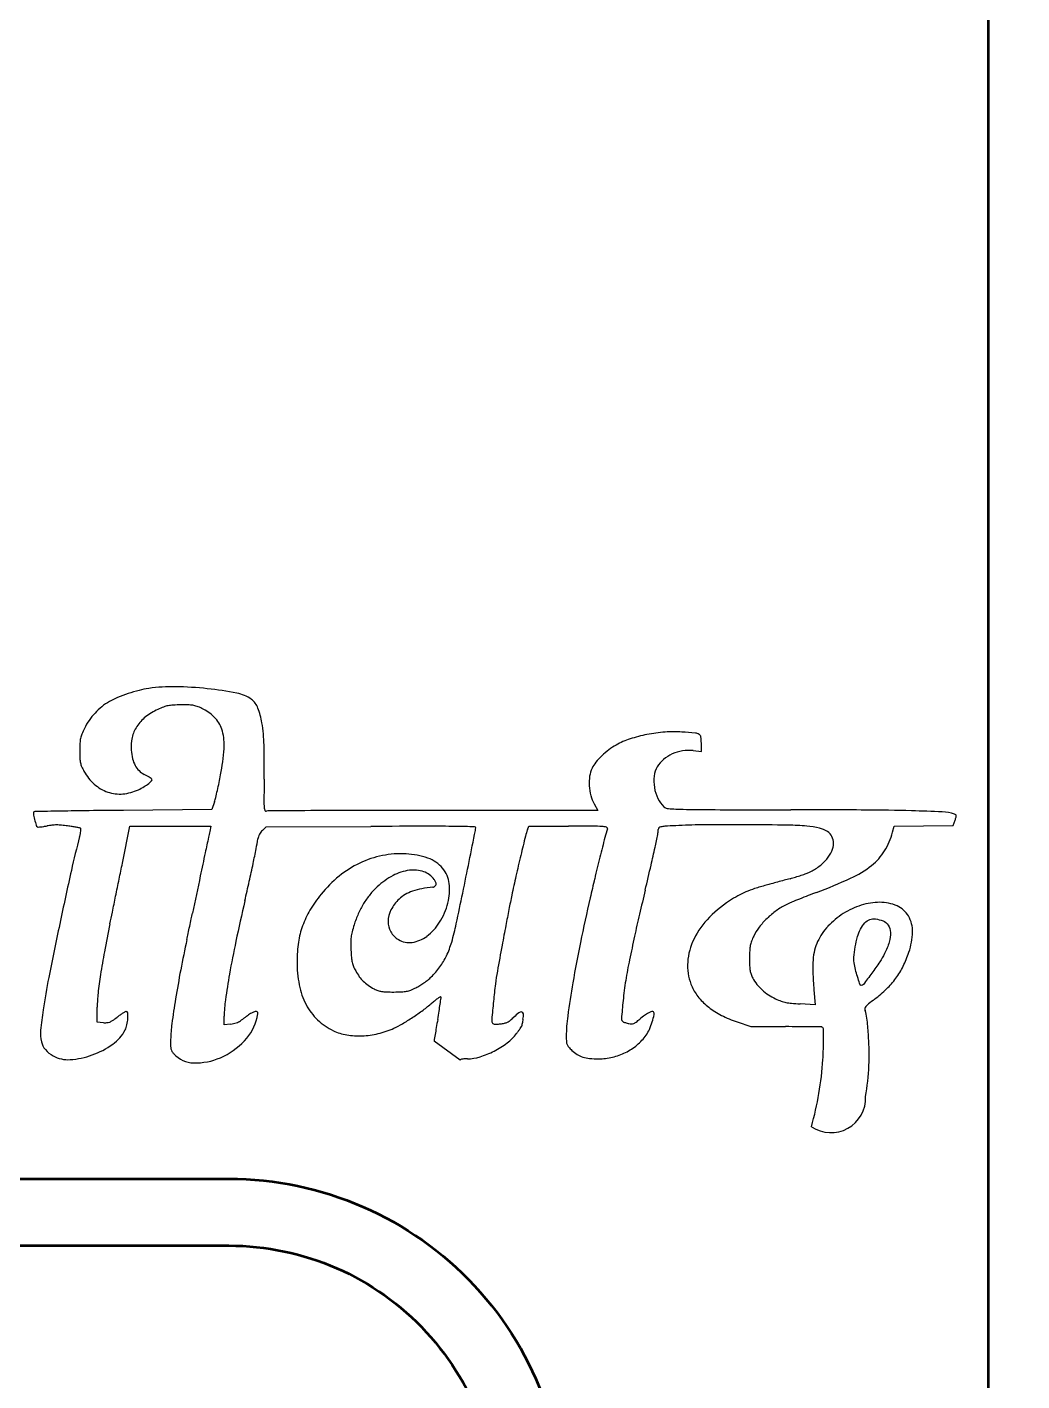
# Model space of a CAD drawing. Header units: millimetres. Extents: x 35877 to 3066687, y -650199 to -40525.
# Drawn here: x 148045.56 to 148060.44, y -178550.16 to -178529.9 of the extents above; entities that cross this region are included whole.
import ezdxf

# ---------------------------------------------------------------- set-up
doc = ezdxf.new("R2010")
doc.units = ezdxf.units.MM
doc.header["$MEASUREMENT"] = 0
doc.layers.add('A8_FURNITURE', color=32, linetype='Continuous', lineweight=30)

msp = doc.modelspace()

# ---------------------------------------------------------------- linework, layer by layer
at = {"lineweight": 30, "transparency": 33554687}
for p, q in [((148055.5245, -178540.7258, -0.0509), (148055.6481, -178540.7386, -0.0509)), ((148055.6481, -178540.7386, -0.0509), (148055.6481, -178540.6123, -0.0509)), ((148048.3277, -178541.61, -0.0509), (148047.0019, -178541.6207, -0.0509)), ((148048.3659, -178541.4917, -0.0509), (148048.3277, -178541.61, -0.0509)), ((148054.102, -178541.6207, -0.0509), (148051.6448, -178541.621, -0.0509)), ((148054.0436, -178541.5211, -0.0509), (148054.102, -178541.6207, -0.0509)), ((148059.4169, -178541.8465, -0.0509), (148059.4445, -178541.7668, -0.0509)), ((148046.9875, -178542.4108, -0.0509), (148047.1001, -178541.8572, -0.0509)), ((148047.1001, -178541.8572, -0.0509), (148047.7062, -178541.8572, -0.0509)), ((148047.7062, -178541.8572, -0.0509), (148048.3123, -178541.8572, -0.0509)), ((148048.3123, -178541.8572, -0.0509), (148048.294, -178541.9379, -0.0509)), ((148049.0822, -178541.9198, -0.0509), (148049.1373, -178541.868, -0.0509)), ((148049.1373, -178541.868, -0.0509), (148050.705, -178541.8612, -0.0509)), ((148053.0472, -178541.9098, -0.0509), (148053.0672, -178541.8572, -0.0509)), ((148053.0672, -178541.8572, -0.0509), (148053.6604, -178541.8572, -0.0509)), ((148058.5074, -178541.949, -0.0509), (148058.5304, -178541.8581, -0.0509)), ((148058.5304, -178541.8581, -0.0509), (148058.9737, -178541.8523, -0.0509)), ((148058.9737, -178541.8523, -0.0509), (148059.4169, -178541.8465, -0.0509)), ((148057.333, -178544.306, -0.0509), (148057.3517, -178544.5296, -0.0509)), ((148046.6077, -178544.7919, -0.0509), (148046.6105, -178544.5661, -0.0509)), ((148057.3517, -178544.5296, -0.0509), (148057.1241, -178544.5179, -0.0509)), ((148046.7008, -178544.7986, -0.0509), (148046.6077, -178544.7919, -0.0509)), ((148048.5104, -178544.8297, -0.0509), (148048.5108, -178544.7033, -0.0509)), ((148048.6068, -178544.8188, -0.0509), (148048.5104, -178544.8297, -0.0509)), ((148056.1837, -178544.7866, -0.0509), (148056.3898, -178544.8564, -0.0509)), ((148056.3898, -178544.8564, -0.0509), (148056.9058, -178544.858, -0.0509))]:
    msp.add_line(p, q, dxfattribs=at)
at = {"linetype": 'Continuous', "lineweight": 30, "transparency": 33554687}
msp.add_line((148052.0381, -178545.3621, -0.0509), (148051.6494, -178545.0735, -0.0509), dxfattribs=at)
at = {"lineweight": 30, "transparency": 33554687, "elevation": -0.0509}
msp.add_lwpolyline([(148058.3658, -178543.2754, -0.165578), (148058.4439, -178543.3401, -0.126809), (148058.4767, -178543.4467, -0.086433), (148058.4584, -178543.5916, -0.042244), (148058.3886, -178543.7649, -0.030353), (148058.3163, -178543.8889, -0.010828), (148058.1988, -178544.0569, -0.004165), (148058.0724, -178544.2266, -0.234744), (148058.0382, -178544.2436, -0.321391), (148058.0246, -178544.2339, -0.004802), (148057.9924, -178544.1358, -0.012477), (148057.9617, -178544.0303, -0.014928), (148057.9384, -178543.9295, -0.067594), (148057.9314, -178543.8201, -0.024239), (148057.9502, -178543.6645, -0.024499), (148057.9845, -178543.5097, -0.057984), (148058.0286, -178543.4002, -0.055252), (148058.0949, -178543.305, -0.124944), (148058.1667, -178543.2556, -0.124914), (148058.2534, -178543.2464, -0.055211)], format="xyb", close=True, dxfattribs=at)
at = {"lineweight": 30, "transparency": 33554687}
for centre, radius, start, end in [((148047.5736, -178541.125, -0.0509), 1.3431, 98.21448, 104.48245), ((148047.7409, -178542.2837, -0.0509), 2.5139, 89.1273, 98.21446), ((148047.6994, -178545.0064, -0.0509), 5.2368, 83.87876, 89.12728), ((148047.228, -178540.753, -0.0509), 0.877, 119.77569, 128.7045), ((148047.3151, -178540.9053, -0.0509), 1.0524, 112.35689, 119.7757), ((148047.8464, -178542.1971, -0.0509), 2.4492, 108.4108, 112.35694), ((148047.8647, -178542.252, -0.0509), 2.5071, 104.48237, 108.41087), ((148047.667, -178545.3082, -0.0509), 5.5404, 79.25697, 83.87874), ((148048.6017, -178540.3819, -0.0509), 0.5262, 53.25474, 79.25687), ((148048.7396, -178540.1971, -0.0509), 0.2956, 21.38077, 53.25471), ((148047.2875, -178540.8228, -0.0509), 0.9688, 137.11535, 145.44227), ((148047.2735, -178540.8098, -0.0509), 0.9497, 128.70449, 137.1154), ((148047.9051, -178540.9488, -0.0509), 0.9241, 114.80083, 128.17793), ((148048.0764, -178541.3195, -0.0509), 1.3324, 110.75198, 114.80077), ((148047.75, -178540.458, -0.0509), 0.4113, 101.0315, 110.75197), ((148047.7713, -178540.5673, -0.0509), 0.5226, 92.71447, 101.03154), ((148047.8861, -178542.9887, -0.0509), 2.9467, 90.4023, 92.71445), ((148047.889, -178543.4031, -0.0509), 3.3611, 88.33689, 90.40223), ((148047.9735, -178540.4936, -0.0509), 0.4504, 79.24607, 88.33689), ((148047.998, -178540.3645, -0.0509), 0.319, 67.82006, 79.24613), ((148047.7075, -178541.077, -0.0509), 1.0884, 63.23885, 67.82007), ((148047.9124, -178540.6707, -0.0509), 0.6334, 42.10715, 63.23894), ((148048.0175, -178540.4799, -0.0509), 1.0711, 9.14894, 21.38074), ((148047.6296, -178540.9907, -0.0509), 1.3499, 153.78901, 157.74729), ((148047.2849, -178540.821, -0.0509), 0.9657, 145.44222, 153.78905), ((148047.6419, -178540.6517, -0.0509), 0.5241, 146.73356, 166.72431), ((148047.703, -178540.6917, -0.0509), 0.5971, 128.17799, 146.73349), ((148048.0485, -178540.5478, -0.0509), 0.45, 14.80724, 42.10716), ((148046.607, -178540.707, -0.0509), 2.4997, 1.46364, 9.14894), ((148046.7953, -178540.6325, -0.0509), 0.4435, 168.35522, 177.57807), ((148046.7122, -178540.6153, -0.0509), 0.3587, 157.74725, 168.3552), ((148047.6992, -178540.6652, -0.0509), 0.5829, 166.72435, 185.18125), ((148047.7094, -178540.6374, -0.0509), 0.8007, 355.71625, 14.80716), ((148054.9438, -178541.6591, -0.0509), 1.165, 108.14427, 119.22259), ((148055.2514, -178542.5979, -0.0509), 2.1528, 101.14833, 108.14426), ((148055.2761, -178542.7233, -0.0509), 2.2807, 94.31085, 101.14833), ((148055.2336, -178542.1587, -0.0509), 1.7145, 85.84225, 94.31084), ((148054.6442, -178550.2661, -0.0509), 9.8433, 84.67108, 85.8422), ((148055.545, -178540.609, -0.0509), 0.1443, 60.59764, 84.67103), ((148055.5906, -178540.5281, -0.0509), 0.0514, 8.33074, 60.59761), ((148055.0157, -178540.6123, -0.0509), 0.6324, 359.99998, 8.33078), ((148049.0559, -178540.7281, -0.0509), 2.7062, 177.57808, 180), ((148049.3318, -178540.7281, -0.0509), 2.9821, 179.99997, 182.18631), ((148048.0443, -178540.6339, -0.0509), 0.9294, 185.18124, 193.35731), ((148044.9043, -178540.4273, -0.0509), 3.6137, 349.4776, 355.71625), ((148036.3722, -178540.9685, -0.0509), 12.738, 359.16463, 1.46372), ((148054.9134, -178541.595, -0.0509), 1.0928, 133.72949, 140.59239), ((148054.9949, -178541.6802, -0.0509), 1.2107, 127.10459, 133.72957), ((148054.8439, -178541.4805, -0.0509), 0.9603, 119.22266, 127.10459), ((148055.4438, -178541.286, -0.0509), 0.5597, 114.35162, 130.12176), ((148055.4609, -178541.3237, -0.0509), 0.6011, 99.1594, 114.35165), ((148055.4619, -178541.3298, -0.0509), 0.6072, 84.08311, 99.15945), ((148046.7642, -178540.8261, -0.0509), 0.4126, 182.1863, 191.59105), ((148046.6357, -178540.8525, -0.0509), 0.2814, 191.59102, 203.68683), ((148047.1575, -178540.6235, -0.0509), 0.8513, 203.68681, 208.98573), ((148047.5433, -178540.7528, -0.0509), 0.4145, 193.35728, 208.30971), ((148047.4526, -178540.8017, -0.0509), 0.3114, 208.30962, 225.94908), ((148054.3687, -178541.1606, -0.0509), 0.3949, 154.16878, 172.22123), ((148054.4078, -178541.1796, -0.0509), 0.4384, 140.59231, 154.1688), ((148055.2824, -178541.1458, -0.0509), 0.343, 148.8119, 173.55873), ((148055.3707, -178541.1992, -0.0509), 0.4462, 130.1218, 148.81185), ((148047.0577, -178540.6788, -0.0509), 0.7372, 208.98566, 228.28116), ((148047.4665, -178540.7873, -0.0509), 0.3315, 225.94899, 242.78241), ((148046.7363, -178542.2071, -0.0509), 1.2651, 60.74296, 62.7824), ((148046.9303, -178541.8607, -0.0509), 0.868, 58.03822, 60.74291), ((148047.1483, -178540.9251, -0.0509), 0.375, 308.34347, 317.59309), ((148046.9024, -178541.9054, -0.0509), 0.9207, 55.92317, 58.03825), ((148047.4006, -178541.169, -0.0509), 0.0317, 31.71747, 55.92322), ((148047.4094, -178541.1636, -0.0509), 0.0214, 317.59306, 31.71746), ((148042.1898, -178539.9196, -0.0509), 6.3753, 347.27246, 348.36337), ((148042.3639, -178539.9554, -0.0509), 6.1976, 348.36336, 349.47764), ((148116.176, -178542.1321, -0.0509), 67.0744, 179.1647, 179.438574), ((148054.7316, -178541.2102, -0.0509), 0.7613, 172.22121, 183.26889), ((148055.5557, -178541.1766, -0.0509), 0.618, 173.55875, 189.48581), ((148046.9558, -178540.7932, -0.0509), 0.5839, 228.2811, 251.25984), ((148046.9493, -178540.8121, -0.0509), 0.564, 251.25978, 274.70445), ((148046.9416, -178540.7178, -0.0509), 0.6586, 274.70437, 295.57503), ((148046.7143, -178540.2429, -0.0509), 1.185, 295.57503, 300.33219), ((148047.0146, -178540.7561, -0.0509), 0.5904, 300.33221, 308.34348), ((148042.8732, -178540.0739, -0.0509), 5.6747, 346.19697, 347.27252), ((148054.75, -178541.2092, -0.0509), 0.7797, 183.2688, 194.21313), ((148054.4434, -178541.2868, -0.0509), 0.4634, 194.21315, 210.37192), ((148055.571, -178541.1741, -0.0509), 0.6335, 189.48576, 205.22807), ((148048.0933, -178676.2159, -0.0509), 134.5996, 90.464597, 90.681404), ((148047.4814, -178541.2061, -0.0509), 0.9294, 342.09916, 346.19698), ((148050.3304, -178541.4869, -0.0509), 1.2256, 179.43858, 184.28347), ((148049.2247, -178541.5697, -0.0509), 0.1168, 184.28336, 206.61211), ((148049.1391, -178541.6125, -0.0509), 0.0211, 206.61208, 285.0731), ((148051.2279, -178821.9539, -0.0509), 280.3324, 90.10796, 90.272055), ((148051.7088, -179077.4213, -0.0509), 535.8002, 90.006841, 90.107911), ((148055.3501, -178541.2781, -0.0509), 0.3893, 205.22807, 227.89616), ((148055.1623, -178541.486, -0.0509), 0.1092, 227.89616, 266.30099), ((148055.5001, -178536.2614, -0.0509), 5.3447, 266.30102, 268.64571), ((148055.8242, -178522.5496, -0.0509), 19.0603, 268.64579, 269.86595), ((148057.9418, -177617.2313, -0.0509), 924.3811, 269.8659817, 269.9409246), ((148056.7621, -178761.3688, -0.0509), 219.757, 89.6494, 89.94092), ((148057.8985, -178575.6654, -0.0509), 34.0502, 88.4934, 89.64939), ((148045.6812, -178541.6636, -0.0509), 0.0263, 135.0338, 190.85274), ((148047.7871, -178541.2598, -0.0509), 2.1705, 190.85275, 193.24007), ((148045.6761, -178541.6585, -0.0509), 0.0191, 91.06949, 135.03387), ((148047.5088, -178541.3253, -0.0509), 1.8846, 193.24014, 195.965), ((148058.6305, -179235.5493, -0.0509), 694.0308, 91.0376862, 91.0695427), ((148047.3174, -178610.9676, -0.0509), 69.3467, 90.681503, 91.037653), ((148049.1805, -178541.7661, -0.0509), 0.138, 90.29029, 105.07315), ((148060.5361, -180782.1991, -0.0509), 2240.5997, 90.2720662, 90.2904009), ((148058.272, -178561.4613, -0.0509), 19.8411, 87.16913, 88.49334), ((148059.2141, -178542.4093, -0.0509), 0.7658, 73.1667, 87.16907), ((148059.4193, -178541.7311, -0.0509), 0.0573, 52.60252, 73.16676), ((148058.4682, -178541.429, -0.0509), 1.0331, 340.91344, 343.60163), ((148059.4427, -178541.7005, -0.0509), 0.0188, 5.42452, 52.60259), ((148059.4033, -178541.7042, -0.0509), 0.0583, 343.60148, 5.42456), ((148045.7368, -178541.8322, -0.0509), 0.0416, 195.96504, 238.28246), ((148045.7251, -178541.8512, -0.0509), 0.0194, 238.28256, 273.81056), ((148045.6501, -178540.7246, -0.0509), 1.1484, 273.81059, 275.71368), ((148045.6718, -178540.9414, -0.0509), 0.9305, 275.7136, 278.55212), ((148045.5868, -178540.3762, -0.0509), 1.5021, 278.5521, 280.53494), ((148046.017, -178542.6896, -0.0509), 0.8509, 95.64951, 100.53495), ((148046.001, -178542.5281, -0.0509), 0.6886, 89.92414, 95.64955), ((148046.0009, -178542.6754, -0.0509), 0.836, 84.79891, 89.9242), ((148045.9104, -178543.6694, -0.0509), 1.834, 81.95064, 84.79901), ((148045.6253, -178545.6854, -0.0509), 3.8702, 80.92782, 81.95066), ((148058.4065, -178545.2353, -0.0509), 12.4817, 165.03974, 167.43439), ((148045.8544, -178544.2501, -0.0509), 2.4167, 79.47221, 80.92774), ((148045.6668, -178545.2596, -0.0509), 3.4435, 78.61418, 79.47223), ((148046.3385, -178541.9241, -0.0509), 0.041, 58.28251, 78.61415), ((148045.6751, -178541.8334, -0.0509), 0.6964, 345.0398, 348.76003), ((148045.9657, -178541.8911, -0.0509), 0.4002, 348.76005, 354.39315), ((148046.354, -178541.8992, -0.0509), 0.0117, 359.366, 58.28262), ((148046.0085, -178541.8953, -0.0509), 0.3571, 354.39309, 359.36604), ((148284.1194, -178592.1146, -0.0509), 241.1049, 168.008624, 168.065461), ((148054.2422, -178543.2888, -0.0509), 6.0997, 167.2039, 168.00856), ((148049.191, -178542.077, -0.0509), 0.1786, 159.79094, 170.9118), ((148049.3118, -178542.1215, -0.0509), 0.3073, 152.38396, 159.79087), ((148049.309, -178542.12, -0.0509), 0.3042, 144.95054, 152.38401), ((148049.1954, -178542.0403, -0.0509), 0.1653, 133.21929, 144.95054), ((148052.2315, -178895.9099, -0.0509), 354.052, 90.109296, 90.247035), ((148051.6061, -178568.0414, -0.0509), 26.1829, 89.18435, 90.10932), ((148051.4593, -178578.3568, -0.0509), 36.4993, 88.74964, 89.1844), ((147371.9601, -178404.6586, -0.0509), 694.0182, 348.5538096, 348.5927708), ((148052.2554, -178541.8835, -0.0509), 0.0174, 0.00003, 88.74965), ((148052.0773, -178541.8835, -0.0509), 0.1955, 348.59284, 359.99994), ((148091.1999, -178551.45, -0.0509), 39.3334, 166.107, 166.5397), ((148053.825, -178542.2055, -0.0509), 0.8321, 159.18319, 166.107), ((148053.6604, -178619.8348, -0.0509), 77.9776, 89.731192, 90.000023), ((148054.0155, -178544.1494, -0.0509), 2.2913, 86.29918, 89.73117), ((148105.6334, -178555.1076, -0.0509), 53.0659, 165.72905, 166.05724), ((148054.1385, -178542.2471, -0.0509), 0.385, 76.32218, 86.29909), ((148056.9326, -178542.7202, -0.0509), 2.8144, 162.94667, 165.72904), ((148054.2255, -178541.8898, -0.0509), 0.0173, 342.94667, 76.32215), ((148041.663, -178539.3176, -0.0509), 13.5958, 347.87465, 348.70223), ((148054.6194, -178541.906, -0.0509), 0.3834, 348.70221, 359.57177), ((148055.0388, -178541.9092, -0.0509), 0.0359, 134.36771, 179.57174), ((148055.0541, -178541.9249, -0.0509), 0.058, 102.73031, 134.36776), ((148055.1285, -178542.2542, -0.0509), 0.3956, 93.79647, 102.73031), ((148055.9599, -178554.7818, -0.0509), 12.9507, 93.07777, 93.79649), ((148055.7132, -178550.1935, -0.0509), 8.3558, 90.41046, 93.0778), ((148056.0723, -178600.3359, -0.0509), 58.4994, 89.776062, 90.410439), ((148056.0139, -178615.2753, -0.0509), 73.439, 89.270413, 89.77599), ((148056.9071, -178545.1282, -0.0509), 3.2862, 84.44541, 89.27038), ((148057.065, -178543.5055, -0.0509), 1.6558, 77.77447, 84.44548), ((148057.3382, -178542.2446, -0.0509), 0.3657, 57.31057, 77.77454), ((148057.4354, -178542.0931, -0.0509), 0.1856, 26.14889, 57.31066), ((148057.3914, -178542.1147, -0.0509), 0.2346, 360, 26.14894), ((148057.55, -178541.7067, -0.0509), 0.9877, 328.17596, 345.79582), ((148029.4187, -178538.2941, -0.0509), 19.9548, 348.07992, 348.72874), ((148045.1825, -178541.4358, -0.0509), 3.8809, 348.72874, 350.91187), ((148038.1341, -178538.5595, -0.0509), 17.2052, 346.96969, 347.87473), ((148057.0829, -178541.9827, -0.0509), 0.573, 320.2045, 334.54385), ((148057.3601, -178542.1147, -0.0509), 0.2659, 334.54377, 0.00005), ((148057.6728, -178541.7829, -0.0509), 0.8431, 308.33585, 328.17602), ((147819.9276, -178496.2184, -0.0509), 231.711, 348.440789, 348.500835), ((148399.3061, -178616.4607, -0.0509), 358.8365, 168.065472, 168.121851), ((148023.7108, -178537.0892, -0.0509), 25.7885, 347.47626, 348.07993), ((148051.2061, -178543.8112, -0.0509), 1.5519, 115.45869, 129.05938), ((148051.1667, -178543.7284, -0.0509), 1.4602, 101.40784, 115.45862), ((148051.1539, -178543.6649, -0.0509), 1.3954, 86.87051, 101.40777), ((148051.165, -178543.4619, -0.0509), 1.1922, 70.77509, 86.87046), ((148051.3897, -178542.8175, -0.0509), 0.5097, 40.40945, 70.77511), ((147938.9018, -178519.4498, -0.0509), 115.5722, 348.314075, 348.553801), ((148078.2676, -178548.3547, -0.0509), 26.0358, 166.53968, 167.24488), ((148097.5271, -178553.095, -0.0509), 44.7134, 166.05732, 166.48245), ((148056.9787, -178541.8959, -0.0509), 0.7085, 307.26258, 320.20453), ((148115.7655, -178558.0205, -0.0509), 71.2483, 167.434334, 168.094151), ((150223.6053, -179000.1773, -0.0509), 2223.0537, 168.1217746, 168.1364423), ((148051.365, -178544.007, -0.0509), 1.804, 129.05935, 141.20796), ((148051.577, -178543.604, -0.0509), 1.1438, 118.22795, 132.81429), ((148051.3728, -178543.2237, -0.0509), 0.7122, 97.42777, 118.22797), ((148051.3423, -178542.9893, -0.0509), 0.4758, 71.21595, 97.42779), ((148051.3943, -178542.8363, -0.0509), 0.3142, 35.45326, 71.21591), ((148051.4499, -178542.7663, -0.0509), 0.4306, 6.70476, 40.40946), ((148069.7895, -178546.4355, -0.0509), 17.3432, 167.24477, 168.20091), ((147989.4306, -178527.2882, -0.0509), 67.196, 346.641035, 346.969683), ((148056.2356, -178539.9399, -0.0509), 2.8027, 285.29174, 287.05367), ((148056.1103, -178539.5313, -0.0509), 3.2301, 287.05363, 288.63772), ((148056.2206, -178539.8583, -0.0509), 2.8851, 288.63767, 290.22909), ((148057.0018, -178541.9783, -0.0509), 0.6257, 290.22905, 295.17611), ((148056.9378, -178541.8421, -0.0509), 0.7762, 295.17614, 307.26258), ((148054.7983, -178535.9073, -0.0509), 7.4019, 290.33696, 294.6199), ((148057.24, -178541.2356, -0.0509), 1.5409, 294.61989, 308.33592), ((147736.2208, -178479.0979, -0.0509), 317.1506, 348.393331, 348.440772), ((148010.8139, -178534.2244, -0.0509), 38.9997, 347.03355, 347.47633), ((148051.5716, -178543.5981, -0.0509), 1.1358, 132.81435, 140.96776), ((148051.5476, -178543.4614, -0.0509), 0.6678, 109.28004, 119.85551), ((148051.6289, -178543.6939, -0.0509), 0.9141, 100.34116, 109.28004), ((148051.7854, -178544.5511, -0.0509), 1.7855, 94.92496, 100.34115), ((148051.6304, -178542.7522, -0.0509), 0.0201, 274.92498, 297.19403), ((148051.5875, -178542.6689, -0.0509), 0.1138, 297.19396, 303.36345), ((148051.5751, -178542.65, -0.0509), 0.1364, 303.36351, 309.34796), ((148051.2402, -178542.946, -0.0509), 0.5034, 30.82169, 35.45331), ((148051.5682, -178542.6416, -0.0509), 0.1472, 309.34793, 315.00004), ((148051.6463, -178542.7197, -0.0509), 0.0369, 315.00003, 343.86717), ((148051.5995, -178542.7317, -0.0509), 0.085, 13.56193, 30.82178), ((148051.6476, -178542.72, -0.0509), 0.0355, 343.86711, 13.56192), ((148051.1053, -178542.8068, -0.0509), 0.7776, 345.04411, 6.7048), ((148081.8281, -178549.3209, -0.0509), 28.5672, 166.48255, 167.07728), ((148319.786, -178605.7398, -0.0509), 272.3468, 166.641071, 166.718993), ((148056.9252, -178544.2746, -0.0509), 1.5578, 107.92267, 113.15104), ((148057.66, -178546.5465, -0.0509), 3.9456, 105.31081, 107.92269), ((148221.9626, -179146.6896, -0.0509), 626.1731, 105.3037402, 105.3108449), ((148491.5484, -180131.8794, -0.0509), 1647.5817, 105.3002748, 105.3037125), ((148508.4651, -180193.7213, -0.0509), 1711.6956, 105.2967843, 105.3002221), ((148328.4401, -179535.5175, -0.0509), 1029.3165, 105.2917167, 105.2967588), ((147761.3343, -178484.2556, -0.0509), 291.513, 348.345355, 348.393254), ((148083.9993, -178551.0754, -0.0509), 36.1006, 167.03364, 168.0182), ((148051.6062, -178544.2009, -0.0509), 2.1135, 141.20794, 149.07065), ((148051.7143, -178543.6978, -0.0509), 1.3103, 148.70419, 156.15323), ((148051.6356, -178543.65, -0.0509), 1.2182, 140.96779, 148.70413), ((148051.5658, -178543.4041, -0.0509), 0.6326, 134.0307, 152.39174), ((148051.44, -178543.274, -0.0509), 0.4517, 119.85549, 134.0307), ((148050.7985, -178542.7248, -0.0509), 1.0952, 328.54741, 345.0441), ((147951.5272, -178522.0611, -0.0509), 102.6795, 348.052123, 348.314079), ((148072.2858, -178546.957, -0.0509), 19.8934, 168.20087, 168.82723), ((148082.7444, -178549.5311, -0.0509), 29.5072, 167.07732, 168.40153), ((148057.0413, -178544.4677, -0.0509), 1.781, 123.13682, 137.27436), ((148057.173, -178544.6695, -0.0509), 2.022, 118.95717, 123.13677), ((148056.8254, -178544.0412, -0.0509), 1.304, 113.15109, 118.95712), ((148057.3612, -178543.9496, -0.0509), 1.0171, 115.92426, 125.58753), ((148057.7809, -178544.813, -0.0509), 1.9771, 113.31413, 115.92419), ((148060.087, -178550.1639, -0.0509), 7.8038, 112.3736, 113.31416), ((148060.4013, -178550.9275, -0.0509), 8.6295, 111.44136, 112.37367), ((148059.7633, -178549.3029, -0.0509), 6.8841, 110.33695, 111.44137), ((148058.3997, -178544.1594, -0.0509), 1.1751, 107.75934, 122.31373), ((148058.3186, -178543.9063, -0.0509), 0.9094, 90.12095, 107.75927), ((148058.3181, -178543.6467, -0.0509), 0.6498, 66.54625, 90.12086), ((147963.269, -178525.9075, -0.0509), 85.3273, 348.22568, 348.345313), ((147998.2402, -178532.6973, -0.0509), 50.8828, 348.03413, 348.13634), ((148050.924, -178543.7921, -0.0509), 1.3182, 149.07062, 160.26899), ((148051.9714, -178543.8115, -0.0509), 1.5914, 156.15329, 162.5921), ((148051.3444, -178543.2883, -0.0509), 0.3828, 152.39175, 179.13817), ((148084.0566, -178549.2819, -0.0509), 31.8916, 168.82728, 169.26708), ((148069.9732, -178546.774, -0.0509), 15.6692, 166.71909, 167.34338), ((148057.4459, -178544.0827, -0.0509), 1.1741, 133.95143, 142.50195), ((148057.487, -178544.1253, -0.0509), 1.2332, 125.58761, 133.95137), ((148058.3957, -178544.1531, -0.0509), 1.1677, 122.31373, 136.91377), ((148058.4314, -178543.3855, -0.0509), 0.3651, 30.26065, 66.54623), ((148058.3598, -178543.4273, -0.0509), 0.448, 358.3088, 30.26074), ((148117.1733, -178558.3172, -0.0509), 72.687, 168.094193, 168.738196), ((148068.6958, -178547.883, -0.0509), 22.3654, 168.22569, 169.31728), ((147939.1325, -178520.1686, -0.0509), 111.3037, 347.919201, 347.976497), ((147940.6047, -178520.4822, -0.0509), 109.7986, 347.976535, 348.03406), ((148050.9031, -178543.7846, -0.0509), 1.2961, 160.26898, 171.5764), ((148051.0388, -178543.595, -0.0509), 0.6348, 165.69015, 172.9107), ((148052.3378, -178543.9264, -0.0509), 1.9754, 162.59209, 165.69023), ((148051.2637, -178543.2871, -0.0509), 0.302, 179.13817, 209.9543), ((148051.2901, -178543.2719, -0.0509), 0.3325, 209.95432, 238.62903), ((148051.0962, -178542.9069, -0.0509), 0.7461, 306.55469, 328.54741), ((148048.2841, -178542.5355, -0.0509), 3.7801, 343.76784, 348.05215), ((148102.2268, -178552.7259, -0.0509), 50.3852, 169.26715, 169.60955), ((148069.4485, -178546.6562, -0.0509), 15.1315, 167.34338, 167.98418), ((148056.5978, -178544.0581, -0.0509), 1.1773, 137.27446, 156.55312), ((148057.1231, -178543.835, -0.0509), 0.7671, 142.50197, 154.26385), ((148058.1875, -178543.9584, -0.0509), 0.8826, 136.91374, 154.92246), ((148057.7476, -178543.4093, -0.0509), 1.0604, 341.52079, 358.30885), ((148066.9557, -178547.6557, -0.0509), 19.4415, 167.82533, 169.18872), ((147991.7211, -178531.4242, -0.0509), 57.5241, 347.825229, 347.919194), ((148063.6855, -178546.7643, -0.0509), 15.3344, 168.0183, 169.88519), ((148051.5798, -178543.8848, -0.0509), 1.9801, 171.57647, 179.80725), ((148051.0775, -178543.5998, -0.0509), 0.6738, 172.91067, 179.86378), ((148052.8245, -178543.604, -0.0509), 2.4209, 179.86379, 182.54809), ((148051.2763, -178543.2945, -0.0509), 0.306, 238.62907, 278.48947), ((148051.2492, -178543.1133, -0.0509), 0.4892, 278.48957, 306.55469), ((148050.5721, -178543.2016, -0.0509), 1.3971, 334.76242, 343.76789), ((148198.8084, -178570.4352, -0.0509), 148.5771, 169.609587, 169.762452), ((148072.7175, -178547.4731, -0.0509), 19.2713, 168.4015, 170.22369), ((148291.4927, -178593.9176, -0.0509), 242.1496, 167.984097, 168.068895), ((148056.3616, -178543.9556, -0.0509), 0.9199, 156.55321, 178.71374), ((148056.8831, -178543.7386, -0.0509), 0.5117, 169.30206, 177.58709), ((148056.7414, -178543.7119, -0.0509), 0.3676, 159.03628, 169.30208), ((148057.3563, -178543.9474, -0.0509), 1.026, 154.26383, 159.03634), ((148058.0129, -178543.8767, -0.0509), 0.6898, 154.92247, 166.2907), ((148056.5146, -178545.5851, -0.0509), 9.9694, 169.31727, 171.31432), ((148053.0859, -178543.5924, -0.0509), 2.6825, 182.54809, 184.92875), ((148050.942, -178543.7772, -0.0509), 0.5306, 184.92867, 192.84059), ((148050.9086, -178543.3602, -0.0509), 1.0251, 323.98138, 334.76245), ((148059.4503, -178543.8468, -0.0509), 3.0812, 177.58703, 179.78345), ((148059.598, -178543.8474, -0.0509), 3.2289, 179.78344, 181.78232), ((148058.2134, -178543.9256, -0.0509), 0.8962, 166.29079, 175.63284), ((148057.174, -178543.2176, -0.0509), 1.6652, 333.71989, 341.52079), ((148063.5353, -178547.0025, -0.0509), 15.9593, 169.18878, 170.76966), ((148051.4439, -178543.8844, -0.0509), 1.8442, 179.80727, 190.92286), ((148050.7818, -178543.8138, -0.0509), 0.3663, 192.84049, 202.83502), ((148051.1432, -178543.6616, -0.0509), 0.7585, 202.83497, 208.6339), ((148051.1775, -178543.6429, -0.0509), 0.7975, 208.63393, 215.88309), ((148050.7902, -178543.2741, -0.0509), 1.1715, 314.22747, 323.98134), ((148056.0314, -178544.649, -0.0509), 3.4902, 169.7625, 172.91793), ((148060.6877, -178545.1484, -0.0509), 6.2485, 168.06887, 170.95643), ((148056.1917, -178543.9518, -0.0509), 0.7499, 178.71377, 204.54076), ((148056.9197, -178543.9307, -0.0509), 0.5493, 181.78235, 189.19247), ((148056.6813, -178543.9693, -0.0509), 0.3078, 189.19248, 199.81416), ((148058.893, -178543.9775, -0.0509), 1.5778, 175.63286, 182.36158), ((148063.581, -178543.7841, -0.0509), 6.2697, 182.36154, 184.77429), ((148057.5883, -178543.4222, -0.0509), 1.2031, 323.76695, 333.71984), ((148056.2756, -178546.1909, -0.0509), 10.5937, 168.73823, 171.40717), ((148053.191, -178545.0774, -0.0509), 6.6072, 171.31432, 173.73578), ((148058.6018, -178545.8574, -0.0509), 10.1704, 169.8852, 172.07246), ((148050.688, -178544.0302, -0.0509), 1.0744, 190.92286, 207.58234), ((148050.948, -178543.8089, -0.0509), 0.5143, 215.88319, 225.95388), ((148050.9702, -178543.786, -0.0509), 0.5462, 225.95399, 235.68132), ((148051.2275, -178543.4089, -0.0509), 1.0027, 235.68142, 241.85435), ((148051.0768, -178543.6702, -0.0509), 0.6763, 296.55374, 302.01162), ((148050.7335, -178543.121, -0.0509), 1.324, 302.0116, 305.31321), ((148050.7366, -178543.1254, -0.0509), 1.3186, 305.31322, 308.61804), ((148051.1539, -178543.6478, -0.0509), 0.6501, 308.61793, 314.22744), ((148064.2404, -178545.6688, -0.0509), 11.7623, 172.91801, 174.19477), ((148068.7052, -178546.7818, -0.0509), 15.1999, 170.22366, 172.1263), ((148059.9399, -178545.0294, -0.0509), 5.4913, 170.95642, 174.13773), ((148056.794, -178543.9287, -0.0509), 0.4276, 199.81423, 208.11757), ((148056.9889, -178543.8245, -0.0509), 0.6486, 208.11759, 218.12355), ((148057.0215, -178543.7989, -0.0509), 0.69, 218.12355, 227.67541), ((148057.5524, -178543.3958, -0.0509), 1.2476, 314.01531, 323.76689), ((148048.7719, -178544.5923, -0.0509), 2.1616, 173.73581, 179.30524), ((148060.9513, -178546.5826, -0.0509), 13.3414, 170.76968, 172.38173), ((148050.3609, -178544.7098, -0.0509), 1.85, 172.07238, 179.79728), ((148050.9428, -178543.9411, -0.0509), 0.3991, 241.85445, 250.5258), ((148050.9139, -178544.023, -0.0509), 0.3123, 250.52588, 260.94835), ((148050.9533, -178543.7755, -0.0509), 0.5629, 260.9484, 268.19367), ((148051.0362, -178541.1466, -0.0509), 3.1931, 268.19368, 270.19899), ((148051.0362, -178541.1461, -0.0509), 3.1936, 270.19903, 272.34114), ((148051.147, -178543.8554, -0.0509), 0.482, 272.3412, 280.99768), ((148051.1735, -178543.9921, -0.0509), 0.3428, 280.99769, 291.81717), ((148050.9152, -178543.3467, -0.0509), 1.038, 291.8172, 296.55374), ((148052.1335, -178545.055, -0.0509), 0.7526, 124.24822, 128.31258), ((148052.1516, -178545.0815, -0.0509), 0.7847, 121.24451, 124.24824), ((148035.7591, -178542.2203, -0.0509), 16.1462, 351.81195, 352.14197), ((148051.7473, -178544.4152, -0.0509), 0.00529, 18.84696, 121.2444), ((148051.7229, -178544.4236, -0.0509), 0.0311, 352.142, 18.84705), ((148056.174, -178543.9599, -0.0509), 0.7305, 204.54078, 219.64678), ((148056.333, -178543.8282, -0.0509), 0.9369, 219.64681, 232.18116), ((148057.0548, -178543.7624, -0.0509), 0.7395, 227.67547, 236.88779), ((148057.1356, -178543.6384, -0.0509), 0.8875, 236.88784, 244.92245), ((148057.1956, -178543.5104, -0.0509), 1.0288, 244.9224, 249.8713), ((148061.0151, -178548.1347, -0.0509), 4.6158, 126.96588, 128.4198), ((148057.0825, -178542.9095, -0.0509), 1.9239, 306.96597, 314.01525), ((148050.6259, -178545.3372, -0.0509), 4.8799, 171.40718, 175.00574), ((148047.4981, -178545.4529, -0.0509), 0.9426, 122.31017, 125.39021), ((148047.5389, -178545.5174, -0.0509), 1.0189, 119.95721, 122.31015), ((148047.0451, -178544.6607, -0.0509), 0.0301, 90.00004, 119.95712), ((148047.0451, -178544.6538, -0.0509), 0.0232, 4.91075, 89.99998), ((148046.5033, -178544.7003, -0.0509), 0.5669, 356.45381, 4.91072), ((148049.1054, -178544.9989, -0.0509), 0.3911, 115.62133, 120.92872), ((148049.0793, -178544.9444, -0.0509), 0.3307, 110.21296, 115.62136), ((148048.9843, -178544.6863, -0.0509), 0.0556, 90.00004, 110.21299), ((148048.9843, -178544.6756, -0.0509), 0.045, 65.18866, 90.00004), ((148048.9966, -178544.649, -0.0509), 0.0156, 10.75214, 65.18863), ((148048.9498, -178544.6578, -0.0509), 0.0632, 349.68148, 10.75214), ((148050.5168, -178544.1197, -0.0509), 0.8813, 207.58232, 226.22547), ((148049.3121, -178541.663, -0.0509), 3.662, 303.45967, 306.41231), ((148050.1282, -178542.7693, -0.0509), 2.2872, 306.41231, 310.61322), ((148052.6655, -178545.7284, -0.0509), 1.6107, 128.31255, 130.61324), ((148040.3626, -178542.7975, -0.0509), 11.5082, 350.23316, 350.85447), ((148045.3479, -178543.6, -0.0509), 6.4587, 350.85445, 351.81198), ((148087.2396, -178548.0071, -0.0509), 34.88, 174.1948, 174.63895), ((148053.4491, -178545.3343, -0.0509), 0.8657, 127.80454, 134.46296), ((148052.9524, -178544.694, -0.0509), 0.0554, 78.38812, 127.80461), ((148052.9578, -178544.6681, -0.0509), 0.0289, 1.16852, 78.38811), ((148064.5313, -178545.5009, -0.0509), 10.1068, 174.13768, 175.66791), ((148055.0979, -178545.0982, -0.0509), 0.5061, 117.98245, 126.13175), ((148054.9885, -178544.8923, -0.0509), 0.273, 107.37287, 117.98242), ((148054.9143, -178544.6549, -0.0509), 0.0243, 45.00003, 107.37281), ((148054.9013, -178544.6679, -0.0509), 0.0426, 347.22641, 45.00002), ((148056.4702, -178543.6514, -0.0509), 1.1607, 232.18116, 243.35757), ((148057.0162, -178543.9999, -0.0509), 0.5075, 249.8713, 258.26779), ((148057.0601, -178543.7882, -0.0509), 0.7237, 258.26781, 264.98736), ((148057.3021, -178541.0293, -0.0509), 3.4932, 264.98735, 267.07836), ((148058.1541, -178544.5955, -0.0509), 0.0601, 170.00158, 200.81682), ((148058.1569, -178544.596, -0.0509), 0.063, 140.24666, 170.00164), ((148057.6656, -178544.7812, -0.0509), 0.4625, 6.15552, 20.81673), ((148058.3081, -178544.7218, -0.0509), 0.2597, 128.41971, 140.24674), ((148046.7275, -178544.4271, -0.0509), 0.3724, 265.8859, 274.30665), ((148046.7446, -178544.654, -0.0509), 0.1448, 274.30665, 291.35227), ((148046.7174, -178544.5845, -0.0509), 0.2195, 291.3523, 304.37009), ((148046.0405, -178543.5947, -0.0509), 1.4186, 304.37013, 307.64997), ((148047.7775, -178545.8462, -0.0509), 1.4251, 125.39029, 127.64996), ((148046.7383, -178544.7606, -0.0509), 0.325, 332.97103, 347.48136), ((148046.4525, -178544.6972, -0.0509), 0.6178, 347.48128, 356.4538), ((148049.9269, -178545.1081, -0.0509), 2.2188, 172.38174, 178.45619), ((148048.5639, -178544.4383, -0.0509), 0.383, 276.43096, 282.57572), ((148048.543, -178544.3443, -0.0509), 0.4793, 282.57569, 287.7697), ((148048.5586, -178544.3932, -0.0509), 0.4279, 287.76966, 293.10385), ((148048.6763, -178544.669, -0.0509), 0.1281, 293.1039, 306.20576), ((148059.1243, -178558.9413, -0.0509), 17.5598, 126.10979, 126.20582), ((148082.1977, -178590.5714, -0.0509), 56.7113, 126.06979, 126.10989), ((148084.9675, -178594.3737, -0.0509), 61.4155, 126.030195, 126.069843), ((148048.2798, -178544.559, -0.0509), 0.7397, 316.34377, 347.33679), ((148074.4311, -178579.8876, -0.0509), 43.5028, 125.97896, 126.0303), ((148049.1192, -178545.0218, -0.0509), 0.4179, 120.92882, 125.97897), ((148047.7366, -178544.437, -0.0509), 1.2964, 347.33677, 349.68146), ((148050.5266, -178544.1094, -0.0509), 0.8954, 226.22546, 244.64708), ((148050.4622, -178543.5994, -0.0509), 1.4096, 294.60224, 300.474), ((148049.4091, -178541.8097, -0.0509), 3.4861, 300.47401, 303.45964), ((148113.0738, -178555.3136, -0.0509), 62.2724, 170.233138, 170.347501), ((148052.6182, -178544.7582, -0.0509), 0.1066, 174.63889, 200.99367), ((148052.5517, -178544.7837, -0.0509), 0.0353, 200.99354, 234.13851), ((148052.5589, -178544.7737, -0.0509), 0.0477, 234.13849, 260.60861), ((148052.5747, -178544.6786, -0.0509), 0.144, 260.60871, 273.93511), ((148052.5031, -178543.6377, -0.0509), 1.1874, 273.93513, 276.7544), ((148052.5766, -178544.2591, -0.0509), 0.5617, 276.75438, 283.12769), ((148052.6577, -178544.6068, -0.0509), 0.2046, 283.12766, 296.66875), ((148052.6483, -178544.5879, -0.0509), 0.2257, 296.66871, 309.39978), ((148052.2972, -178544.1606, -0.0509), 0.7788, 309.39977, 314.46298), ((148051.1735, -178543.6798, -0.0509), 2.1381, 325.64769, 326.61484), ((148052.944, -178544.8466, -0.0509), 0.0177, 326.61475, 355.89074), ((148053.0506, -178544.8543, -0.0509), 0.0892, 170.21494, 175.89065), ((148057.788, -178545.6713, -0.0509), 4.8965, 169.89474, 170.21491), ((148056.7093, -178545.4791, -0.0509), 3.8008, 169.40355, 169.89469), ((148058.6367, -178545.8396, -0.0509), 5.7617, 169.04401, 169.4036), ((148052.6202, -178544.6749, -0.0509), 0.3666, 349.04397, 1.16858), ((148055.8781, -178545.0079, -0.0509), 2.2507, 172.1263, 179.92171), ((148054.5054, -178544.7413, -0.0509), 0.0522, 175.66786, 239.32329), ((148054.5099, -178544.7337, -0.0509), 0.0611, 239.32318, 251.10472), ((148054.6774, -178544.2445, -0.0509), 0.5782, 251.10479, 253.36401), ((148054.6957, -178544.1832, -0.0509), 0.6421, 253.36389, 255.74983), ((148054.7183, -178544.0943, -0.0509), 0.7338, 255.74978, 257.90839), ((148054.6005, -178544.6439, -0.0509), 0.1717, 257.90848, 271.01925), ((148054.6019, -178544.7234, -0.0509), 0.0922, 271.01928, 291.90312), ((148054.5749, -178544.6563, -0.0509), 0.1646, 291.90316, 306.32355), ((148054.0291, -178543.9138, -0.0509), 1.0861, 306.32361, 309.9027), ((148055.6379, -178545.8377, -0.0509), 1.4218, 126.13182, 129.90269), ((148053.8729, -178544.4574, -0.0509), 1.0912, 336.13724, 342.4888), ((148053.6169, -178544.3767, -0.0509), 1.3596, 342.48878, 347.22646), ((148056.7706, -178543.0526, -0.0509), 1.8306, 243.35755, 251.30152), ((148056.6626, -178620.7342, -0.0509), 75.8765, 89.665538, 89.81634), ((148056.8576, -178587.3301, -0.0509), 42.4719, 89.43272, 89.66557), ((148056.0655, -178667.3334, -0.0509), 122.4791, 89.362594, 89.432724), ((148057.4262, -178545.0257, -0.0509), 0.1638, 82.11754, 89.36258), ((148057.4447, -178544.8925, -0.0509), 0.0293, 1.20682, 82.11755), ((148051.7964, -178545.4142, -0.0509), 6.3657, 3.99911, 6.15543), ((148046.336, -178544.9623, -0.0509), 0.5736, 175.00578, 192.40236), ((148046.5009, -178544.6395, -0.0509), 0.5916, 305.29723, 332.97102), ((148050.1432, -178545.1139, -0.0509), 2.4352, 178.4562, 180.6517), ((148050.4737, -178544.2212, -0.0509), 0.7717, 244.64708, 260.33418), ((148050.5285, -178543.8994, -0.0509), 1.0982, 260.33419, 272.37629), ((148050.5232, -178543.7715, -0.0509), 1.2262, 272.37628, 283.77218), ((148050.5027, -178543.6878, -0.0509), 1.3123, 283.77209, 294.60232), ((148065.3035, -178547.2737, -0.0509), 13.8302, 170.44096, 170.84612), ((148084.64, -178550.4776, -0.0509), 33.4303, 170.34743, 170.52963), ((148052.2971, -178544.5118, -0.0509), 0.7394, 307.18298, 322.63625), ((148051.0649, -178543.571, -0.0509), 2.2896, 322.63617, 323.85725), ((148051.8048, -178544.1114, -0.0509), 1.3734, 323.85717, 325.64774), ((148054.8095, -178545.0064, -0.0509), 1.1821, 179.92174, 183.69559), ((148054.1805, -178544.5286, -0.0509), 0.7871, 309.98955, 324.58822), ((148054.4223, -178544.7005, -0.0509), 0.4904, 324.58818, 336.13725), ((148049.8075, -178545.0533, -0.0509), 7.6682, 359.60968, 1.20684), ((148052.5504, -178545.3615, -0.0509), 5.6099, 1.38027, 3.99904), ((148046.0268, -178545.0303, -0.0509), 0.2571, 192.40233, 221.63211), ((148046.1718, -178544.9014, -0.0509), 0.4511, 221.63209, 240.81972), ((148046.1019, -178544.0759, -0.0509), 1.2822, 289.77594, 305.2972), ((148047.9466, -178545.1389, -0.0509), 0.2385, 180.65171, 192.73838), ((148047.8291, -178545.1655, -0.0509), 0.118, 192.73835, 211.94692), ((148047.9475, -178545.0916, -0.0509), 0.2576, 211.94693, 222.66374), ((148048.0658, -178544.9826, -0.0509), 0.4184, 222.66371, 268.46092), ((148048.0027, -178544.2946, -0.0509), 1.1227, 293.66937, 316.34381), ((148051.9471, -178544.0577, -0.0509), 1.3123, 287.28771, 297.26874), ((148051.9355, -178544.0351, -0.0509), 1.3377, 297.26875, 307.18298), ((148053.7646, -178545.0739, -0.0509), 0.135, 183.69567, 202.31674), ((148053.7553, -178545.0777, -0.0509), 0.125, 202.31676, 221.96471), ((148054.3553, -178544.5381, -0.0509), 0.932, 221.96464, 226.4304), ((148054.0616, -178544.8469, -0.0509), 0.5058, 226.43034, 237.72816), ((148054.1085, -178544.4341, -0.0509), 0.9064, 283.37653, 296.59054), ((148054.1193, -178544.4556, -0.0509), 0.8824, 296.59055, 309.98958), ((148053.3098, -178545.0772, -0.0509), 4.1658, 356.26043, 359.60971), ((148055.3898, -178545.2931, -0.0509), 2.7697, 356.93991, 1.38023), ((148046.1738, -178544.8979, -0.0509), 0.4551, 240.81973, 273.96492), ((148046.1204, -178544.1274, -0.0509), 1.2274, 273.96494, 289.7759), ((148048.0795, -178544.47, -0.0509), 0.9312, 268.46086, 293.66946), ((148052.0698, -178545.3855, -0.0509), 0.0394, 101.13416, 143.62107), ((148052.1061, -178545.5117, -0.0509), 0.1706, 93.45279, 104.92093), ((148052.1529, -178546.2875, -0.0509), 0.9479, 90.23025, 93.45281), ((148052.1466, -178544.6986, -0.0509), 0.6411, 270.23022, 287.28769), ((148053.9821, -178544.9728, -0.0509), 0.3569, 237.72812, 252.40029), ((148054.0204, -178544.8519, -0.0509), 0.4837, 252.40023, 264.63042), ((148054.1133, -178543.864, -0.0509), 1.476, 264.63038, 269.95472), ((148054.1128, -178544.4522, -0.0509), 0.8877, 269.9547, 283.37657), ((148052.5033, -178545.0245, -0.0509), 4.974, 344.4656, 356.26036), ((148053.7094, -178545.2032, -0.0509), 4.4525, 350.91672, 356.93987), ((148057.5865, -178545.9257, -0.0509), 0.5199, 235.98385, 2.15272)]:
    msp.add_arc(centre, radius, start, end, dxfattribs=at)
at = {"layer": 'A8_FURNITURE', "color": 18, "linetype": 'ByBlock', "lineweight": 53, "true_color": 0x000000, "transparency": 33554687, "elevation": -0.0509}
for points in [[(148034.6937, -178548.1357), (148048.5778, -178548.1357, -0.4378222), (148052.5867, -178552.4785), (148052.5867, -178565.4784, 1), (148060.9437, -178565.4784), (148060.9437, -178491.6897)], [(148034.6937, -178547.1357), (148048.5778, -178547.1357, -0.435321), (148053.5867, -178552.5163), (148053.5867, -178565.4784, 1), (148059.9437, -178565.4784), (148059.9437, -178491.6897)]]:
    msp.add_lwpolyline(points, format="xyb", dxfattribs=at)

doc.saveas('drawing.dxf')
